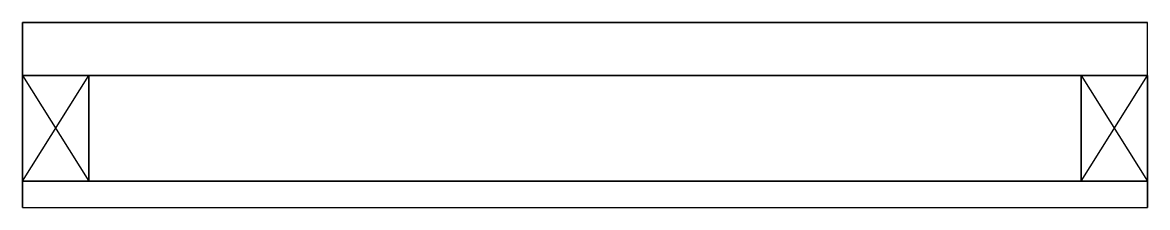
# Model space of a CAD drawing. Extents: x 0 to 170, y -4 to 24.
import ezdxf

# ---------------------------------------------------------------- set-up
doc = ezdxf.new("R2010")
doc.units = 0
doc.layers.get('0').update_dxf_attribs({"linetype": 'CONTINUOUS'})

msp = doc.modelspace()

# ---------------------------------------------------------------- linework, layer by layer
at = {"linetype": 'CONTINUOUS'}
for p, q in [((0, -4), (0, 24)), ((170, 24), (0, 24)), ((0, 16), (0, 24)), ((170, 24), (0, 24)), ((0, 24), (0, 16)), ((0, 24), (170, 24)), ((170, -4), (170, 24)), ((170, 16), (170, 24)), ((170, 16), (170, 24)), ((170, 16), (0, 16)), ((0, 16), (170, 16)), ((0, 16), (170, 16)), ((10, 16), (0, 16)), ((0, 0), (0, 16)), ((10, 16), (0, 16)), ((0, 16), (0, 0)), ((10, 16), (0, 16)), ((0, 16), (0, 0)), ((0, 0), (10, 16)), ((0, 16), (10, 0)), ((10, 16), (10, 0)), ((10, 0), (10, 16)), ((10, 0), (10, 16)), ((170, 16), (160, 16)), ((160, 0), (160, 16)), ((170, 16), (160, 16)), ((160, 16), (160, 0)), ((170, 16), (160, 16)), ((160, 16), (160, 0)), ((160, 0), (170, 16)), ((160, 16), (170, 0)), ((170, 16), (170, 0)), ((170, 0), (170, 16)), ((170, 0), (170, 16)), ((0, 0), (170, 0)), ((0, 0), (0, -4)), ((170, 0), (0, 0)), ((0, 0), (0, -4)), ((170, 0), (0, 0)), ((0, 0), (10, 0)), ((0, 0), (10, 0)), ((0, 0), (10, 0)), ((160, 0), (170, 0)), ((160, 0), (170, 0)), ((160, 0), (170, 0)), ((170, 0), (170, -4)), ((170, -4), (170, 0)), ((0, -4), (170, -4)), ((0, -4), (170, -4)), ((0, -4), (170, -4))]:
    msp.add_line(p, q, dxfattribs=at)

doc.saveas('drawing.dxf')
